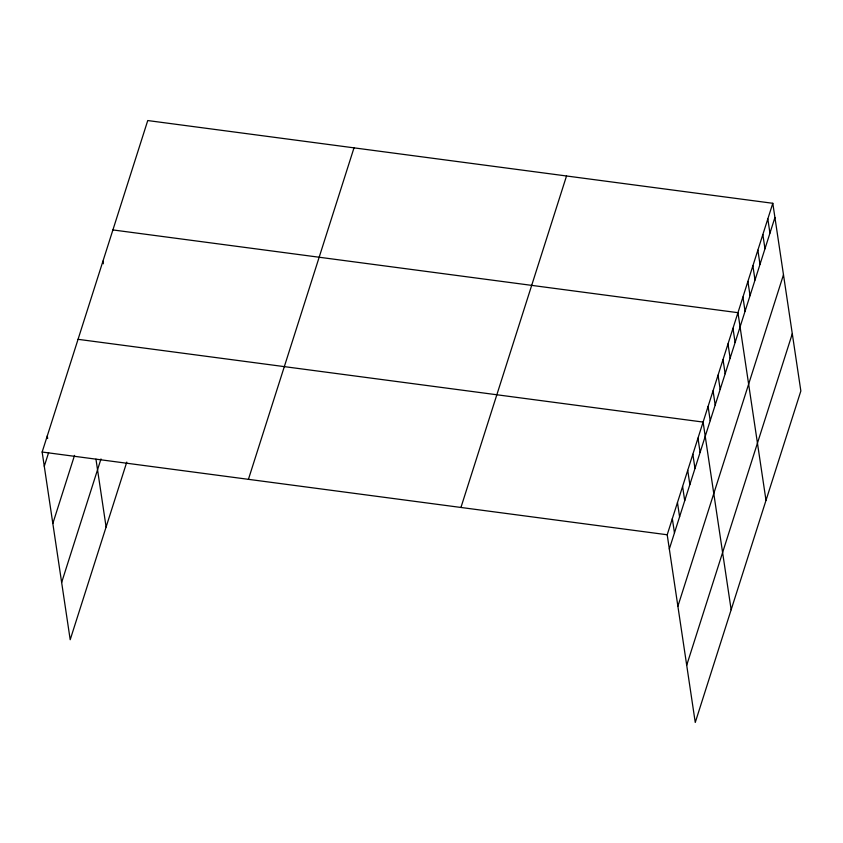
<?xml version="1.0" encoding="UTF-8"?>
<svg xmlns="http://www.w3.org/2000/svg" width="843" height="843" viewBox="0 0 843 843"><rect width="100%" height="100%" fill="white"/><g stroke="black" fill="none" stroke-linecap="round" stroke-linejoin="round"><path stroke-width="1.26" d="M126.777 462.101L70.201 639.711L42.15 452.027L147.746 120.549L772.799 203.289L800.85 390.973L695.254 722.451L667.203 534.768L772.799 203.289M44.279 466.242L48.62 452.628M52.835 523.492L74.532 455.378M61.644 582.471L100.991 458.95M248.422 479.33L354.007 147.852M460.942 507.465L566.528 175.987M669.331 548.993L774.928 217.505M677.888 606.233L783.484 274.755M686.708 665.211L792.294 333.733M112.899 229.928L737.952 312.679L766.002 500.363M78.051 339.318L703.104 422.069L731.155 609.752M42.15 452.027L667.203 534.768M767.825 218.917L769.944 233.132M762.841 234.544L764.97 248.759M757.868 250.171L759.996 264.386M752.883 265.798L755.012 280.013M747.91 281.425L750.038 295.64M742.936 297.052L745.054 311.267M732.978 328.306L735.107 342.521M727.994 343.933L730.122 358.149M723.02 359.561L725.149 373.776M718.046 375.188L720.164 389.403M713.062 390.815L715.191 405.03M708.088 406.442L710.217 420.657M697.983 438.16L700.101 452.385M692.851 454.261L694.98 468.487M687.719 470.362L689.848 484.588M682.598 486.464L684.716 500.689M677.466 502.565L679.595 516.791M672.335 518.666L674.463 532.892M102.941 261.182L103.331 263.775M95.954 459.15L106.102 527.012M47.282 435.926L47.661 438.508"/></g></svg>
